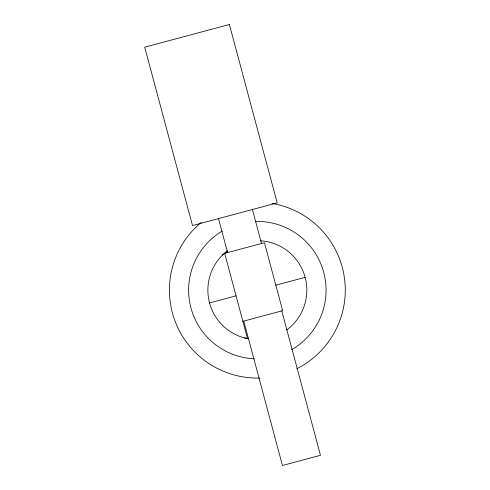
<?xml version="1.0" encoding="UTF-8"?>
<svg xmlns="http://www.w3.org/2000/svg" width="490" height="490" viewBox="0 0 490 490"><rect width="100%" height="100%" fill="white"/><g stroke="black" fill="none" stroke-linecap="round" stroke-linejoin="round"><path stroke-width="0.73" d="M222.356 255.149L227.507 251.199M209.549 302.949L236.051 295.844M275.827 285.186L305.148 277.334M242.881 321.33L282.657 310.672L264.447 242.715L224.671 253.373L247.432 338.321M244.541 337.935L248.853 338.504M281.781 310.905L320.472 455.314L282.454 465.5L243.757 321.091M252.424 209.518L261.525 243.499M218.491 218.614L227.599 252.589M271.877 203.405A87.943 87.943 0 0 1 296.609 368.829M259.633 378.053A87.943 87.943 0 0 1 201.396 222.295M255.86 221.443A68.71 68.71 0 0 1 291.703 349.646M254.371 358.79A68.71 68.71 0 0 1 222.35 231.004M260.38 240.749A49.484 49.484 0 0 1 286.552 330.089M248.24 338.78A49.484 49.484 0 0 1 227.532 250.647M229.387 24.5L144.709 47.187L192.509 225.571L277.187 202.885L229.387 24.5"/></g></svg>
